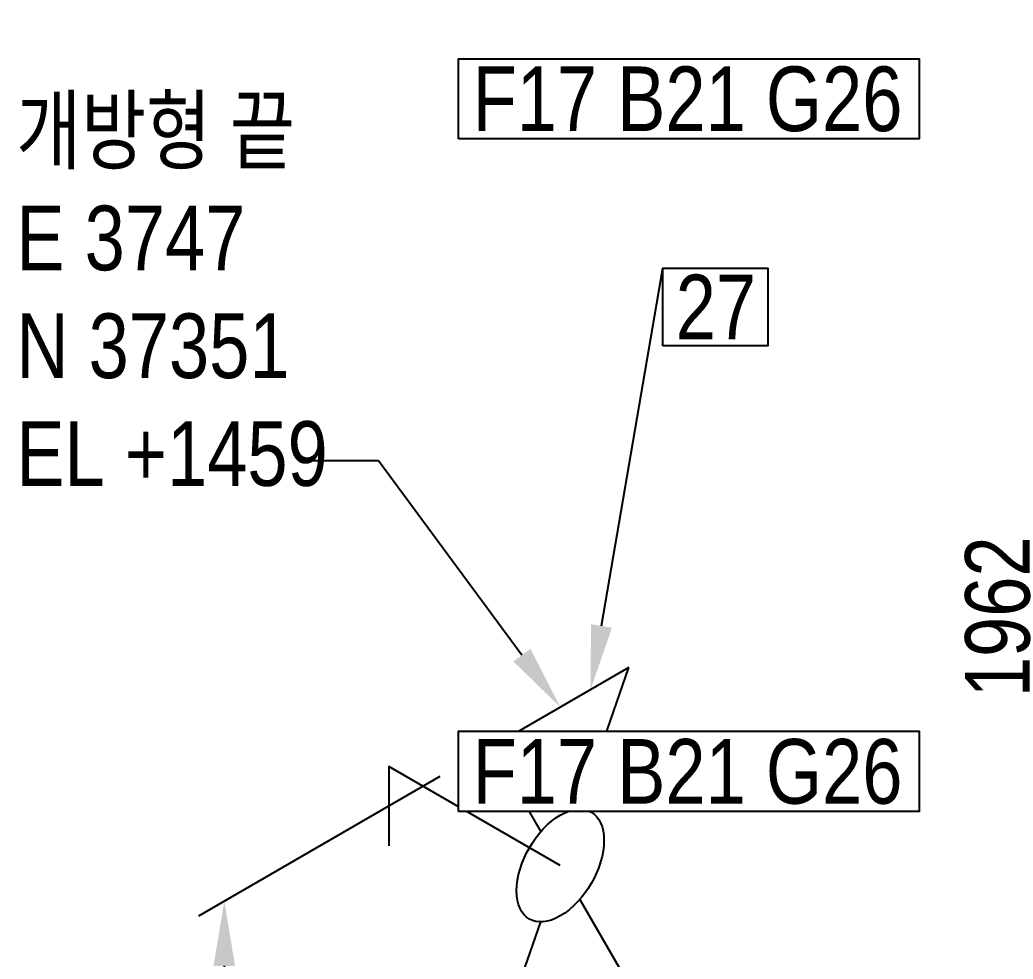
# Model space of a CAD drawing. Header units: millimetres. Extents: x 0 to 594, y 0 to 420.
# Drawn here: x 154.8 to 193.2, y 208.74 to 245.05 of the extents above; entities that cross this region are included whole.
import ezdxf
from ezdxf import colors
from ezdxf.entities.mleader import LeaderData, LeaderLine
from ezdxf.enums import TextEntityAlignment as Align
from ezdxf.math import Vec2, Vec3

# ---------------------------------------------------------------- set-up
doc = ezdxf.new("R2010")
doc.units = ezdxf.units.MM
doc.header["$LTSCALE"] = 0.25
for name, color, linetype in [('밸브', 4, 'Continuous'), ('주석', 7, 'Continuous'), ('치수', 1, 'Continuous')]:
    doc.layers.add(name, color=color, linetype=linetype)
doc.styles.add('AdskIsoAnnotation', font='arial.ttf', dxfattribs={"width": 0.8, "height": 1})
doc.styles.add('AdskIsoMetric', font='arial.ttf', dxfattribs={"width": 0.8, "height": 2.5})
doc.styles.add('AdskIsoMetric-30', font='arial.ttf', dxfattribs={"width": 0.8, "height": 2.5})
doc.styles.get("Standard").update_dxf_attribs({"font": 'arial.ttf'})
doc.dimstyles.new('AdskIsoMetric', dxfattribs={"dimtxt": 2.5, "dimasz": 2.5, "dimexe": 1, "dimexo": 2, "dimgap": 0.8, "dimtad": 1, "dimdec": 0, "dimrnd": 1, "dimzin": 0, "dimdsep": 46, "dimtxsty": 'AdskIsoMetric', "dimcen": 0, "dimclrt": 7, "dimadec": 0, "dimazin": 0, "dimtfac": 1, "dimtdec": 0, "dimtmove": 1, "dimatfit": 3, "dimfxl": 0, "dimfrac": 2, "dimtolj": 1, "dimtzin": 0, "dimarcsym": 0})

# ---------------------------------------------------------------- blocks, each defined once
blk = doc.blocks.new('볼 밸브-1-IsoRight')
at = {"color": 0, "linetype": 'ByBlock', "lineweight": -2, "extrusion": (0.7071067811865476, 0.408248290463863, -0.5773502691896257)}
for p, q in [((-0.1005874048326692, 0.1163530573035437), (-0.3535533905862022, 0.4082482904577395)), ((-0.3535533905862022, 0.4082482904577395), (-0.3535533905862023, -2.041971206370991e-12)), ((0.1006348176480118, 6.81143462079328e-05), (0.3535533905932738, -2.040790848612922e-12)), ((-0.3535533905862023, -2.041971206370991e-12), (-0.1006347621483478, -6.82743933664705e-05)), ((0.3535533905932738, -2.040790848612922e-12), (0.3535533905932738, -0.4082482904618222)), ((0.1125395395231741, -0.06497473343818105), (0.1125395395231741, -0.06497473343818105)), ((0.3535533905932738, -0.4082482904618222), (0.1006820197096957, -0.116189436065043))]:
    blk.add_line(p, q, dxfattribs=at)
at = {"linetype": 'ByBlock', "extrusion": (-1.922962686383564e-16, -1.110223024625157e-16, -0.9999999999999997)}
for centre, start_param, end_param in [((3.535769712332928e-12, -2.041302889302434e-12), -0.7853981633974483, 2.356194490192345), ((3.535769712332928e-12, -2.041274034724402e-12), 2.356194490192345, 5.497787143782137)]:
    blk.add_ellipse(centre, major_axis=(-0.07957747154594771, 0.1378322238554481), ratio=0.5773502691896256, start_param=start_param, end_param=end_param, dxfattribs=at)
blk = doc.blocks.new('Operator_Lever-1-IsoLeft')
at = {"color": 0, "linetype": 'ByBlock', "lineweight": -2, "extrusion": (0, 0.816496580927726, 0.5773502691896257)}
for p, q in [((0, 0), (-0.4419417382415922, -0.2551551815399145)), ((-0.4419417382415922, -0.2551551815399145), (-0.2651650429449552, -0.3572172541558802))]:
    blk.add_line(p, q, dxfattribs=at)
blk = doc.blocks.new('*D95')
at = {"layer": 'Defpoints', "color": 0}
for p in [(173.0384580377722, 216.9505479272963), (175.6901084671986, 189.5781647734514), (162.6997274104281, 182.078164773451)]:
    blk.add_point(p, dxfattribs=at)
at = {"layer": '치수', "color": 0, "lineweight": -2}
for p, q in [((171.0384580377722, 215.7958473889173), (161.6997274104281, 210.4041287473322)), ((162.6997274104281, 208.4814790165216), (162.6997274104281, 184.578164773451)), ((173.6901084671986, 188.4234642350724), (161.6997274104281, 181.5008145042615))]:
    blk.add_line(p, q, dxfattribs=at)
at = {"layer": '치수', "color": 0}
for points in [[(162.2830607437614, 208.4814790165216), (163.1163940770948, 208.4814790165216), (162.6997274104281, 210.9814790165216)], [(162.2830607437615, 184.578164773451), (163.1163940770948, 184.578164773451), (162.6997274104281, 182.078164773451)]]:
    blk.add_solid(points, dxfattribs=at)
at = {"layer": '치수', "color": 7, "insert": (160.4547444047954, 195.2336803523584), "char_height": 2.5, "attachment_point": 5, "rotation": 90, "style": 'AdskIsoMetric-30'}
blk.add_mtext('\\A1;227', dxfattribs=at)
blk = doc.blocks.new('*D131')
at = {"layer": 'Defpoints', "color": 0}
for p in [(216.5235155812403, 313.6993489321311), (194.872880486684, 301.1993489321745), (212.987981675359, 155.8284251156419)]:
    blk.add_point(p, dxfattribs=at)
at = {"layer": '치수', "color": 0, "lineweight": -2}
for p, q in [((214.5235155812403, 312.5446483937529), (193.872880486684, 300.6219986629854)), ((194.8728804866841, 147.8696665679729), (194.872880486684, 298.6993489321745)), ((210.987981675359, 154.6737245772637), (193.8728804866841, 144.7923162987838))]:
    blk.add_line(p, q, dxfattribs=at)
at = {"layer": '치수', "color": 0}
for points in [[(194.4562138200174, 298.6993489321745), (195.2895471533507, 298.6993489321745), (194.872880486684, 301.1993489321745)], [(194.4562138200174, 147.8696665679729), (195.2895471533507, 147.8696665679729), (194.8728804866841, 145.3696665679729)]]:
    blk.add_solid(points, dxfattribs=at)
at = {"layer": '치수', "color": 7, "insert": (192.606580973428, 221.9760591160219), "char_height": 2.5, "attachment_point": 5, "rotation": 90, "style": 'AdskIsoMetric-30'}
blk.add_mtext('\\A1;1962', dxfattribs=at)
blk = doc.blocks.new('AnnoRect')
at = {"color": 0, "linetype": 'ByBlock', "lineweight": -2}
blk.add_wipeout([(-0.8095147142857141, -0.5999939999999999), (-0.8095147142857141, 0.5999939999999997), (0.8095147142857136, 0.5999939999999997), (0.8095147142857136, -0.5999939999999997)], dxfattribs=at)
blk.add_lwpolyline([(-0.8095147142857141, -0.5999939999999999), (-0.8095147142857141, 0.5999940000000001), (0.8095147142857141, 0.5999940000000004), (0.8095147142857141, -0.5999939999999997)], close=True, dxfattribs=at)
at = {"color": 0, "linetype": 'ByBlock', "lineweight": -2, "style": 'AdskIsoAnnotation', "width": 0.8}
blk.add_attdef('XX', text='', height=1, dxfattribs=at).set_placement((0, 0), align=Align.MIDDLE_CENTER)

msp = doc.modelspace()

# ---------------------------------------------------------------- block references
at = {"layer": '밸브', "xscale": 15, "yscale": 15, "zscale": 15}
for name, rotation in [('볼 밸브-1-IsoRight', 299.9999999999999), ('Operator_Lever-1-IsoLeft', 300.0000000000001)]:
    msp.add_blockref(name, (175.6901084671947, 212.3577546595621), dxfattribs=dict(at, rotation=rotation))
at = {"layer": '주석'}
ref = msp.add_blockref('AnnoRect', (180.6593467562635, 241.9999993201833), dxfattribs=dict(at, xscale=10.99630996309963, yscale=2.585266030013643, zscale=2.5))
ref.add_attrib('XX_001', 'F17 B21 G26', (172.2991830454859, 240.7499993201833), dxfattribs={"layer": '0', "color": 0, "linetype": 'ByBlock', "lineweight": -2, "height": 2.5, "style": 'AdskIsoAnnotation', "width": 0.8})

# ---------------------------------------------------------------- texts
at = {"layer": '주석', "insert": (154.6593467562629, 226.9999993201819), "char_height": 2.5, "attachment_point": 7, "style": 'AdskIsoAnnotation'}
msp.add_mtext('{\\fGulim|b0|i0|c129|p50;개방형 끝\\P}E 3747\\PN 37351\\PEL +1459', dxfattribs=at)

# ---------------------------------------------------------------- dimensions: what is measured, and where the dimension line sits
at = {"layer": '치수'}
for base, p1, p2, angle, text, override, picture, middle in [((194.872880486684, 301.1993489321745), (212.9879816753589, 155.8284251156418), (216.5235155812402, 313.699348932131), 90.00000000001954, '1962', {"dimtad": 0, "dimlfac": 12.4276051128997, "dimtxsty": 'AdskIsoMetric-30', "dimse1": 0, "dimse2": 0, "dimsd1": 0, "dimsd2": 0, "dimtmove": 1}, '*D131', (192.606580973428, 221.9760591160219)), ((162.6997274104281, 182.078164773451), (173.0384580377721, 216.9505479272962), (175.6901084671986, 189.5781647734513), 270, '227', {"dimtad": 0, "dimlfac": 8.294882426709982, "dimtxsty": 'AdskIsoMetric-30', "dimse1": 0, "dimse2": 0, "dimsd1": 0, "dimsd2": 0, "dimtmove": 1}, '*D95', (160.4547444047954, 195.2336803523584))]:
    dim = msp.add_linear_dim(base=base, p1=p1, p2=p2, angle=angle, text=text, dimstyle='AdskIsoMetric', override=override, dxfattribs=at)
    dim.commit()
    dim.dimension.update_dxf_attribs({"geometry": picture, "text_midpoint": middle, "dimtype": 160})

# ---------------------------------------------------------------- leaders
at = {"layer": '주석'}
ml = msp.add_multileader_mtext('Standard', dxfattribs=at)
ml.set_content('')
ml.set_leader_properties()
ml.build(insert=Vec2(0, 0))
ml.multileader.update_dxf_attribs({"dogleg_length": 0, "arrow_head_size": 2.5})
ctx = ml.context
ctx.base_point, ctx.arrow_head_size, ctx.plane_origin = Vec3(179.6593467562647, 235.456249722365), 2.5, Vec3(44.65934675626499, -6.798160612936559e-07)
notes = []
notes.append((ctx, [(0, (1, 1, 0), (179.6593467562647, 235.456249722365), (-1, 0), 0, [(0, [(176.8583062579625, 219.1559383253648)], 0, [])])]))
ctx.mtext, ml.multileader.dxf.content_type = None, 0
ml = msp.add_multileader_mtext('Standard', dxfattribs=at)
ml.set_content('')
ml.set_leader_properties()
ml.build(insert=Vec2(0, 0))
ml.multileader.update_dxf_attribs({"dogleg_length": 3.061862178478973, "arrow_head_size": 2.5})
ctx = ml.context
ctx.base_point, ctx.arrow_head_size, ctx.plane_origin = Vec3(165.5974845777858, 227.9999993201837), 2.5, Vec3(44.65934675626499, -6.798160612936559e-07)
notes.append((ctx, [(0, (1, 1, 0), (168.6593467562648, 227.9999993201837), (-1, 0), 3.061862178478973, [(0, [(175.6901084671946, 218.4814790165201)], 0, [])])]))
ctx.mtext, ml.multileader.dxf.content_type = None, 0
for ctx, leaders in notes:
    for number, flags, end, landing, length, lines in leaders:
        leader = LeaderData()
        leader.index, (leader.has_last_leader_line, leader.has_dogleg_vector, leader.attachment_direction) = number, flags
        leader.last_leader_point, leader.dogleg_vector, leader.dogleg_length = Vec3(end), Vec3(landing), length
        for number, points, colour, breaks in lines:
            line = LeaderLine()
            line.index, line.vertices, line.color, line.breaks = number, Vec3.list(points), colors.encode_raw_color(colour), breaks
            leader.lines.append(line)
        ctx.leaders.append(leader)

# ---------------------------------------------------------------- next in the draw order: block references
ref = msp.add_blockref('AnnoRect', (181.6831335419789, 233.956264722365), dxfattribs=dict(at, xscale=2.5, yscale=2.5, zscale=2.5))
ref.add_attrib('XX_001', '27', (180.1517556429339, 232.7011487605642), dxfattribs={"layer": '0', "color": 0, "linetype": 'ByBlock', "lineweight": -2, "height": 2.5, "style": 'AdskIsoAnnotation', "width": 0.8})
ref = msp.add_blockref('AnnoRect', (180.6593467562661, 215.9999993201832), dxfattribs=dict(at, xscale=10.99630996309963, yscale=2.585266030013643, zscale=2.5))
ref.add_attrib('XX_001', 'F17 B21 G26', (172.2991830454885, 214.7499993201832), dxfattribs={"layer": '0', "color": 0, "linetype": 'ByBlock', "lineweight": -2, "height": 2.5, "style": 'AdskIsoAnnotation', "width": 0.8})

doc.saveas('drawing.dxf')
